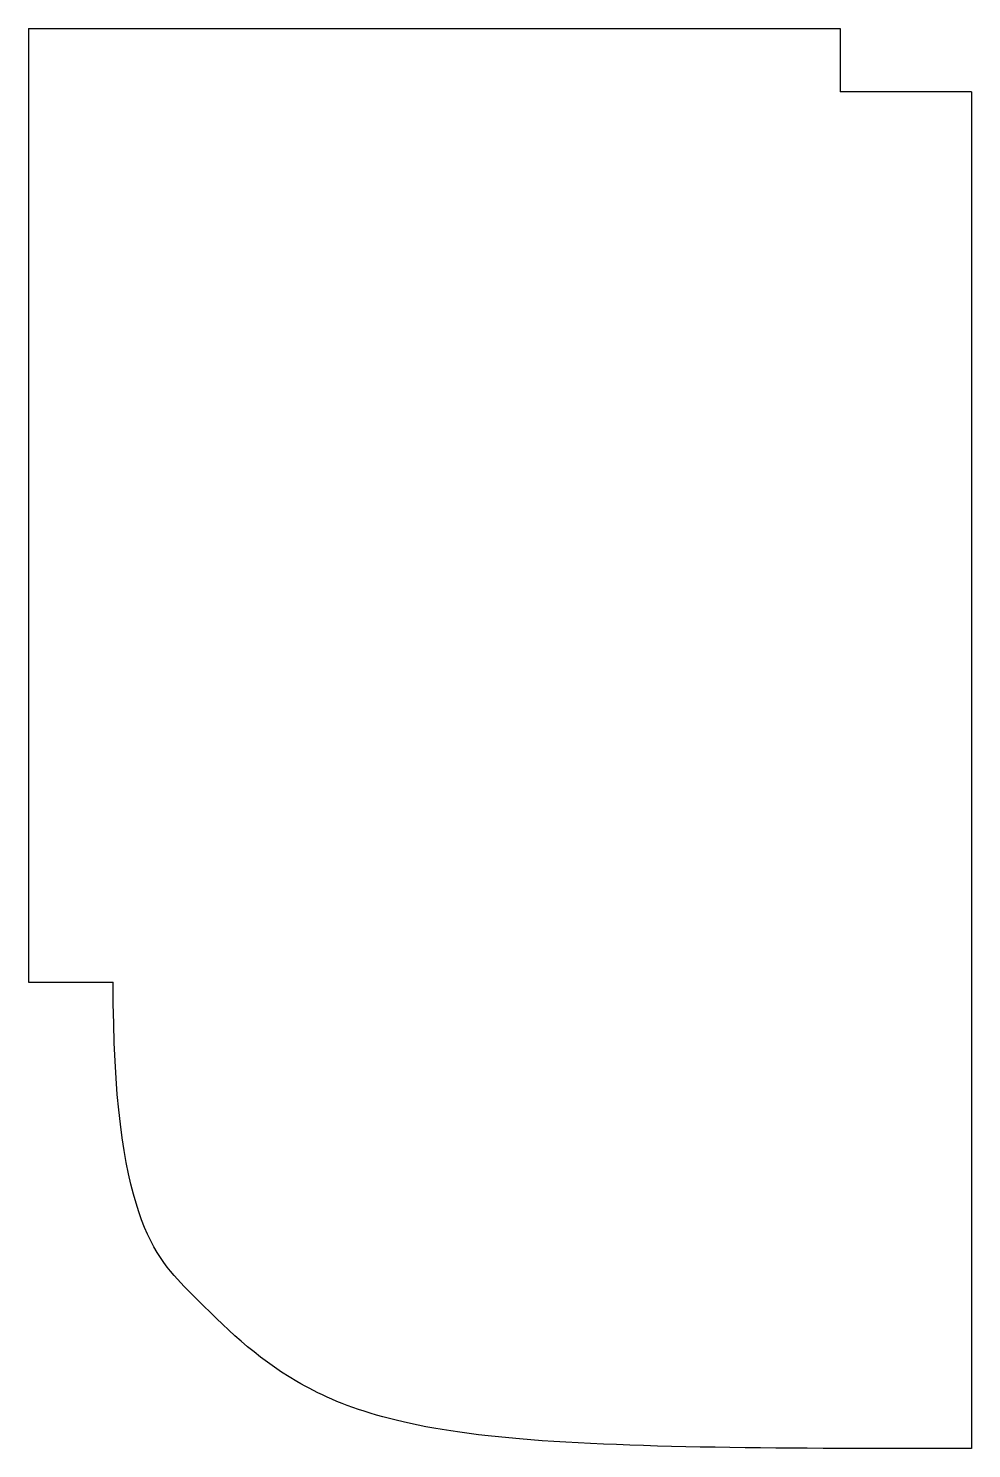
# Model space of a CAD drawing. Header units: inches. Extents: x 0 to 11.1, y -16.8 to 0.
import ezdxf

# ---------------------------------------------------------------- set-up
doc = ezdxf.new("R2010")
doc.units = ezdxf.units.IN
doc.header["$MEASUREMENT"] = 0
doc.layers.add('Default', color=18, linetype='Continuous', true_color=0x000000)

msp = doc.modelspace()

# ---------------------------------------------------------------- linework, layer by layer
at = {"layer": 'Default'}
for points in [[(0, 0), (0, -11.25)], [(0, 0), (9.575, 0), (9.575, -0.75)], [(11.125, -0.75), (9.575, -0.75)], [(11.125, -0.75), (11.125, -16.75)], [(0, -11.25), (1, -11.25)]]:
    msp.add_lwpolyline(points, dxfattribs=at)
msp.add_open_spline([(11.125, -16.75), (9, -16.75), (5, -16.75), (3, -16), (2, -15), (1, -14), (1, -11.25)], degree=3, dxfattribs=at)

doc.saveas('drawing.dxf')
